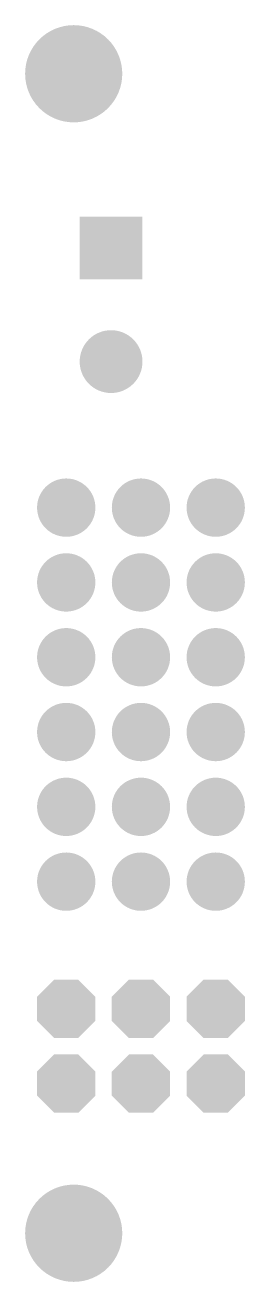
# Model space of a CAD drawing. Extents: x 0.9 to 37.2, y 0.9 to 43.6.
# Drawn here: x 0.89 to 8.36, y 0.89 to 43.56 of the extents above; entities outside this region: 2.
import ezdxf

# ---------------------------------------------------------------- set-up
doc = ezdxf.new("R2010")
doc.units = 0
doc.layers.add('30', color=253, linetype='CONTINUOUS')

# ---------------------------------------------------------------- blocks, each defined once
blk = doc.blocks.new('OCTAGONP')
at = {"const_width": 0.5}
blk.add_lwpolyline([(-0.25, -0.1036), (-0.25, 0.1036), (-0.1036, 0.25), (0.1036, 0.25), (0.25, 0.1036), (0.25, -0.1036), (0.1036, -0.25), (-0.1036, -0.25), (-0.25, -0.1036), (-0.25, 0.1036)], dxfattribs=at)
blk = doc.blocks.new('ROUNDP')
at = {"const_width": 0.5}
blk.add_lwpolyline([(0, -0.25, 1), (0, 0.25, 1), (0, -0.25)], format="xyb", dxfattribs=at)
blk = doc.blocks.new('SQUAREP')
blk.add_solid([(-0.5, -0.5), (0.5, -0.5), (-0.5, 0.5), (0.5, 0.5)])

msp = doc.modelspace()

# ---------------------------------------------------------------- linework, layer by layer
at = {"layer": '30', "const_width": 1.6508}
for points in [[(2.54, 41.0846, 1), (2.54, 42.7354, 1), (2.54, 41.0846)], [(35.56, 41.0846, 1), (35.56, 42.7354, 1), (35.56, 41.0846)], [(2.54, 1.7146, 1), (2.54, 3.3654, 1), (2.54, 1.7146)], [(35.56, 1.7146, 1), (35.56, 3.3654, 1), (35.56, 1.7146)]]:
    msp.add_lwpolyline(points, format="xyb", dxfattribs=at)

# ---------------------------------------------------------------- block references
at = {"layer": '30', "xscale": 2.1336, "yscale": 2.1336, "rotation": 270}
for name, p in [('SQUAREP', (3.81, 35.9918)), ('ROUNDP', (3.81, 32.1362))]:
    msp.add_blockref(name, p, dxfattribs=at)
at = {"layer": '30', "xscale": 1.9812, "yscale": 1.9812}
for name, p in [('ROUNDP', (2.286, 27.178)), ('ROUNDP', (4.826, 27.178)), ('ROUNDP', (7.366, 27.178)), ('ROUNDP', (2.286, 24.638)), ('ROUNDP', (4.826, 24.638)), ('ROUNDP', (7.366, 24.638)), ('ROUNDP', (2.286, 22.098)), ('ROUNDP', (4.826, 22.098)), ('ROUNDP', (7.366, 22.098)), ('ROUNDP', (2.286, 19.558)), ('ROUNDP', (4.826, 19.558)), ('ROUNDP', (7.366, 19.558)), ('ROUNDP', (2.286, 17.018)), ('ROUNDP', (4.826, 17.018)), ('ROUNDP', (7.366, 17.018)), ('ROUNDP', (2.286, 14.478)), ('ROUNDP', (4.826, 14.478)), ('ROUNDP', (7.366, 14.478)), ('OCTAGONP', (2.286, 10.16)), ('OCTAGONP', (4.826, 10.16)), ('OCTAGONP', (7.366, 10.16)), ('OCTAGONP', (2.286, 7.62)), ('OCTAGONP', (4.826, 7.62)), ('OCTAGONP', (7.366, 7.62))]:
    msp.add_blockref(name, p, dxfattribs=at)

doc.saveas('drawing.dxf')
